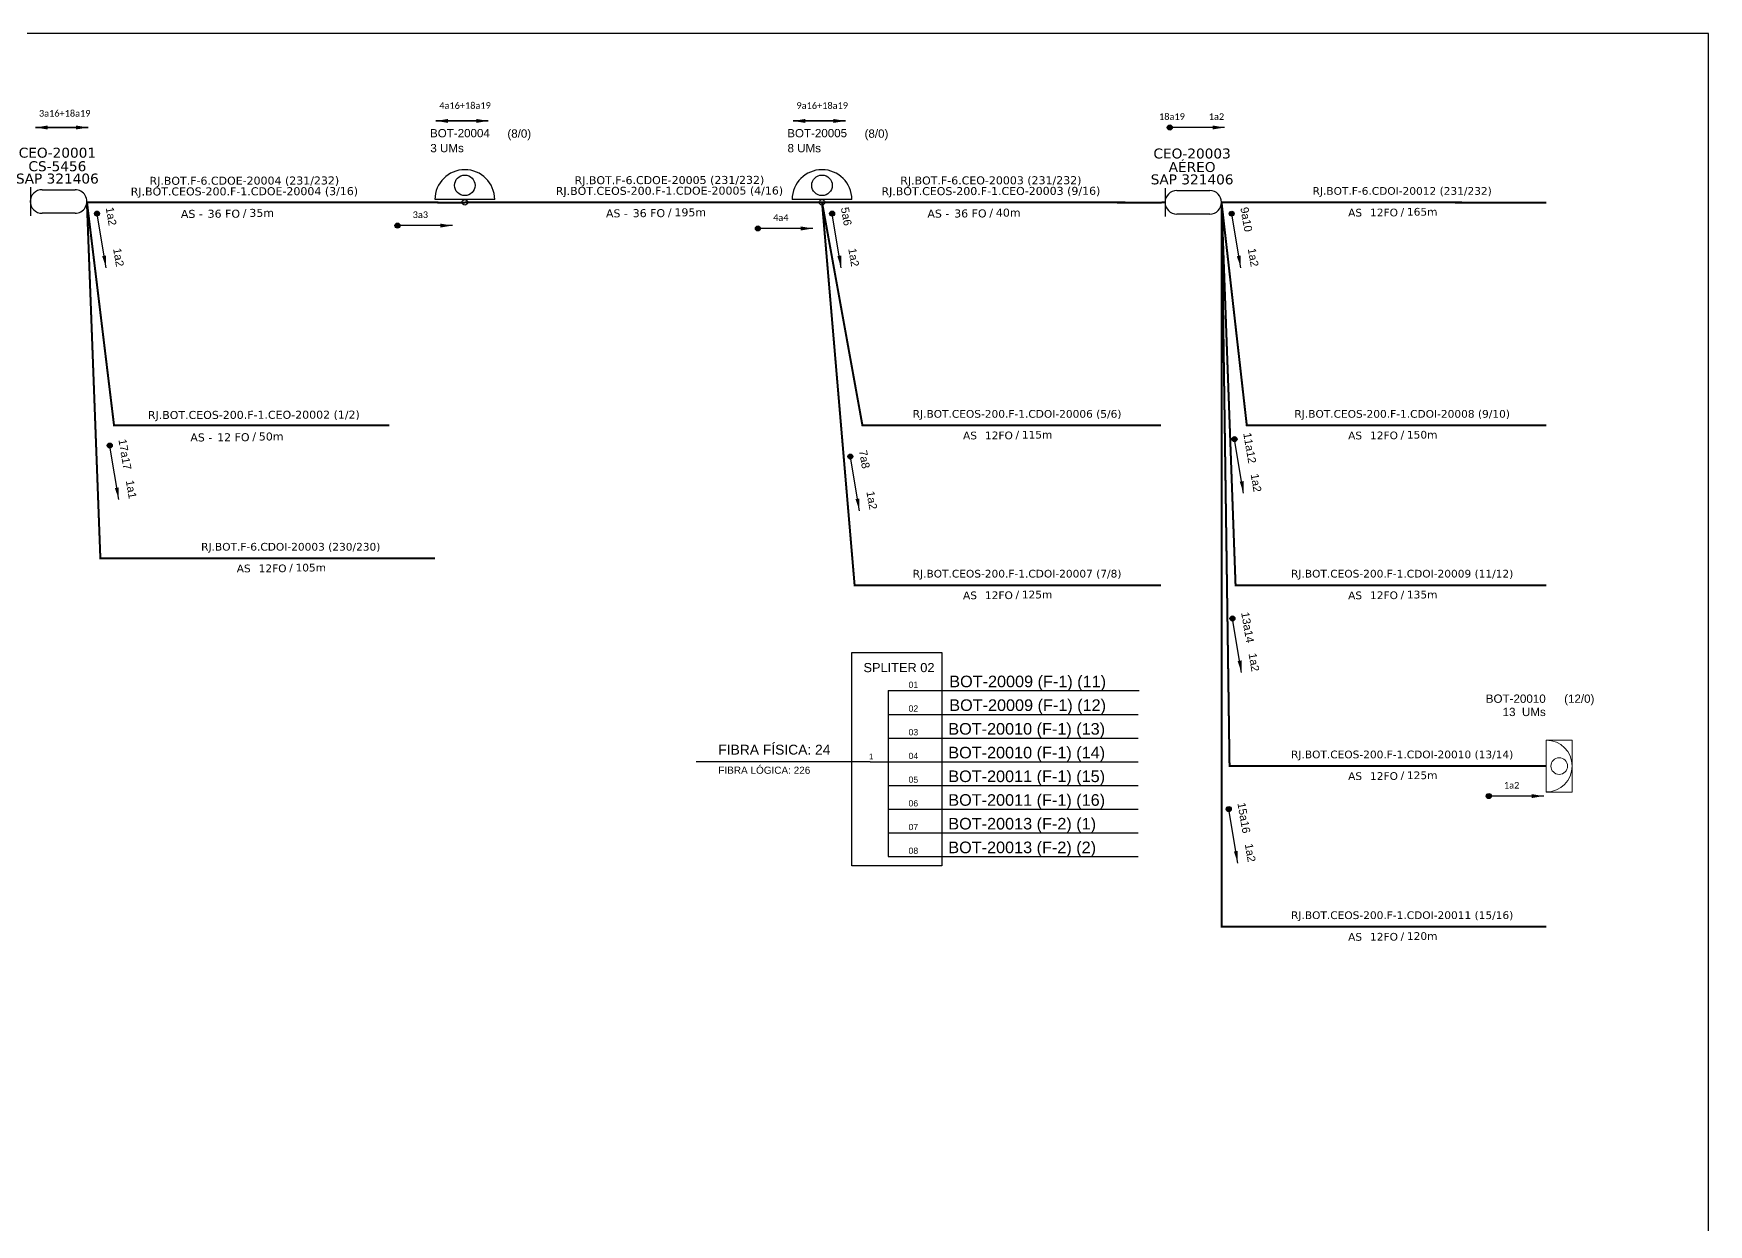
# Model space of a CAD drawing. Extents: x -89 to 749, y 631 to 1299.
# Drawn here: x 331.8 to 749.2, y 1002 to 1299 of the extents above; entities that cross this region are included whole.
import ezdxf
from ezdxf.enums import TextEntityAlignment as Align

# ---------------------------------------------------------------- set-up
doc = ezdxf.new("R2010")
doc.units = 0
for name, color, linetype, lineweight in [("20.0-LEGENDA DOS CDO'S", 1, 'Continuous', 0), ('20.1-CDO_INTERIOR', 1, 'Continuous', 0), ('20.2-CDO_POSTE', 1, 'Continuous', 5), ('40.1-ETIQUETAS', 1, 'Continuous', 20)]:
    doc.layers.add(name, color=color, linetype=linetype, lineweight=lineweight)
for name, color, linetype in [('20.4-CEOS', 1, 'Continuous'), ('20.5-CEO', 1, 'Continuous'), ('CAP a instalar', 1, 'Continuous'), ('label_cabos', 7, 'Continuous'), ('Seta indicação do cabo', 7, 'Continuous'), ('UNIFILAR', 7, 'Continuous')]:
    doc.layers.add(name, color=color, linetype=linetype)
doc.styles.add('ARIAL', font='arial.ttf')
doc.styles.add('siredit', font='verdana.ttf')
doc.styles.get("Standard").update_dxf_attribs({"font": 'arial.ttf'})
doc.linetypes.add('FENCELINE1', pattern='A,0.25,-0.1,[133,ltypeshp.shx,S=0.1,R=0,X=-0.1,Y=0],-0.1,1', length=1.45)
doc.dimstyles.new('CC', dxfattribs={"dimtxt": 1, "dimasz": 2, "dimexe": 0.18, "dimexo": 0.0625, "dimgap": 0.09, "dimtad": 0, "dimdec": 0, "dimrnd": 1, "dimzin": 0, "dimdsep": 46, "dimtxsty": 'siredit', "dimblk": 'NONE', "dimcen": 0, "dimse1": 1, "dimse2": 1, "dimsd1": 1, "dimsd2": 1, "dimclrt": 7, "dimadec": 0, "dimazin": 0, "dimtfac": 1, "dimtdec": 0, "dimtofl": 0, "dimtmove": 0, "dimatfit": 3, "dimfxl": 0, "dimtolj": 1, "dimtzin": 0, "dimarcsym": 0})

# ---------------------------------------------------------------- blocks, each defined once
blk = doc.blocks.new('ETIQUETA_RS5F')
at = {"layer": '40.1-ETIQUETAS', "color": 0, "style": 'siredit'}
blk.add_text('/', height=1.5, dxfattribs=at).set_placement((1.58, -1.95), align=Align.MIDDLE_RIGHT)
for tag, p in [('ETIQUETA_R_PRIMARIA', (1.21, 4.1)), ('ETIQUETA_R_SECUNDARIA', (1.21, 2.1)), ('F_ATIVAS/F_MORTAS', (1.14, -4.24))]:
    blk.add_attdef(tag, text='', height=1.5, dxfattribs=at).set_placement(p, align=Align.MIDDLE_CENTER)
for tag, p in [('TIPO_CABO', (-6.58, -2.12)), ('CAP_CABO', (0.4, -2.09))]:
    blk.add_attdef(tag, text='', height=1.5, dxfattribs=at).set_placement(p, align=Align.MIDDLE_RIGHT)
blk.add_attdef('METROS', text='', height=1.5, dxfattribs=at).set_placement((2.14, -1.95), align=Align.MIDDLE_LEFT)
for tag, p in [('FUSÃO_1', (0.85, -8.39)), ('FUSÃO_2', (0.85, -10.6)), ('FUSÃO_3', (0.85, -12.93)), ('FUSÃO_4', (0.85, -15.14)), ('FUSÃO_5', (0.85, -17.16))]:
    blk.add_attdef(tag, text='', height=1.5, dxfattribs=at).set_placement(p, align=Align.CENTER)
blk = doc.blocks.new('_None')
blk = doc.blocks.new('CEO_CT_DRT')
at = {"layer": '20.5-CEO', "color": 0}
for p, q in [((-1.56, 1.26), (1.8, 1.26)), ((1.8, -1.13), (-1.56, -1.13))]:
    blk.add_line(p, q, dxfattribs=at)
blk.add_lwpolyline([(-2.75, 1.51), (-2.75, -1.38)], dxfattribs=at)
for centre, start, end in [((-1.56, 0.07), 90, 270), ((1.8, 0.07), 270, 90)]:
    blk.add_arc(centre, 1.2, start, end, dxfattribs=at)
at = {"layer": '20.5-CEO', "color": 7, "style": 'siredit'}
for tag, p in [('CEO_Nº', (0.12, 5.61)), ('LOCAL', (0.12, 4.23)), ('SAP', (0.12, 2.97)), ('FIBRAS_RESERVA', (0.12, -1.94))]:
    blk.add_attdef(tag, text='', height=1.01, dxfattribs=at).set_placement(p, align=Align.TOP_CENTER)
blk = doc.blocks.new('CDOE-TEXTO PADRÃO')
at = {"layer": "20.0-LEGENDA DOS CDO'S", "color": 0, "style": 'ARIAL'}
for tag, p in [('CDO_N', (0.49, 7.39)), ('CORDOALHA', (0.5, 4.33)), ('SAP', (0.51, 1.67)), ('SPLITER_1', (0.59, -0.91)), ('SPLITER_2', (0.6, -3.55)), ('(XX-XX_F)S', (0.54, -8.29)), ('(XX-XX_L)S', (0.55, -10.83)), ('UMS', (0.55, -13.15))]:
    blk.add_attdef(tag, p, '', height=1.7, rotation=0.118, dxfattribs=at)
blk.add_attdef('FIBRAS_UTILIZADAS', text='', height=1.7, rotation=0.118, dxfattribs=at).set_placement((19.77, 7.43), align=Align.CENTER)

msp = doc.modelspace()

# ---------------------------------------------------------------- hatches: boundary and pattern name
at = {"layer": 'Seta indicação do cabo'}
h = msp.add_hatch(color=7, dxfattribs=at)
h.dxf.hatch_style = 1
h.paths.add_polyline_path([(615.6, 1275.58, 1), (614.34, 1275.58, 1)])
h = msp.add_hatch(color=7, dxfattribs=at)
h.dxf.hatch_style = 1
h.paths.add_polyline_path([(348.25, 1254.11, 1), (347, 1254.11, 1)])
h = msp.add_hatch(color=7, dxfattribs=at)
h.dxf.hatch_style = 1
h.paths.add_polyline_path([(531.47, 1254.1, 1), (530.22, 1254.1, 1)])
h = msp.add_hatch(color=7, dxfattribs=at)
h.dxf.hatch_style = 1
h.paths.add_polyline_path([(631.04, 1254.09, 1), (629.79, 1254.09, 1)])
h = msp.add_hatch(color=7, dxfattribs=at)
h.dxf.hatch_style = 1
h.paths.add_polyline_path([(423.13, 1251.12, 1), (421.88, 1251.12, 1)])
h = msp.add_hatch(color=7, dxfattribs=at)
h.dxf.hatch_style = 1
h.paths.add_polyline_path([(512.98, 1250.4, 1), (511.72, 1250.4, 1)])
h = msp.add_hatch(color=256, dxfattribs=at)
h.dxf.hatch_style = 1
h.paths.add_polyline_path([(631.75, 1197.86, 1), (630.5, 1197.86, 1)])
h = msp.add_hatch(color=256, dxfattribs=at)
h.dxf.hatch_style = 1
h.paths.add_polyline_path([(351.42, 1196.27, 1), (350.17, 1196.27, 1)])
h = msp.add_hatch(color=256, dxfattribs=at)
h.dxf.hatch_style = 1
h.paths.add_polyline_path([(536, 1193.53, 1), (534.74, 1193.53, 1)])
h = msp.add_hatch(color=256, dxfattribs=at)
h.dxf.hatch_style = 1
h.paths.add_polyline_path([(631.23, 1153.14, 1), (629.98, 1153.14, 1)])
h = msp.add_hatch(color=256, dxfattribs=at)
h.dxf.hatch_style = 1
h.paths.add_polyline_path([(630.3, 1105.63, 1), (629.05, 1105.63, 1)])
h = msp.add_hatch(color=10, dxfattribs=at)
h.dxf.hatch_style = 1
h.paths.add_polyline_path([(695.11, 1108.86, 1), (693.86, 1108.86, 1)])

# ---------------------------------------------------------------- linework, layer by layer
msp.add_lwpolyline([(-89.32, 705.02), (749.25, 705.02), (749.25, 1299.02), (-89.32, 1299.02), (-89.32, 705.02)])
at = {"color": 7}
msp.add_lwpolyline([(535.78, 1144.66), (558.16, 1144.66), (558.16, 1091.45), (535.78, 1091.45)], close=True, dxfattribs=at)
at = {"layer": '20.1-CDO_INTERIOR', "color": 10, "lineweight": 18}
msp.add_lwpolyline([(715.27, 1109.87), (715.27, 1122.8), (708.81, 1122.8), (708.81, 1109.87)], close=True, dxfattribs=at)
msp.add_circle((712.04, 1116.34), 2.07, dxfattribs=at)
msp.add_arc((708.81, 1116.34), 6.46, 270, 90, dxfattribs=at)
at = {"layer": '20.5-CEO', "color": 5}
for p, q in [((616.74, 1259.86), (624.96, 1259.86)), ((624.96, 1253.99), (616.74, 1253.99))]:
    msp.add_line(p, q, dxfattribs=at)
msp.add_lwpolyline([(613.81, 1260.46), (613.81, 1253.39)], dxfattribs=at)
for centre, start, end in [((616.74, 1256.92), 90, 270), ((624.96, 1256.92), 270, 90)]:
    msp.add_arc(centre, 2.93, start, end, dxfattribs=at)
at = {"layer": 'CAP a instalar', "color": 7, "linetype": 'FENCELINE1', "ltscale": 5, "const_width": 0.5}
for points in [[(345.09, 1256.94), (423.28, 1256.94)], [(431.82, 1168.13), (348.46, 1168.13), (345.1, 1257.13)], [(420.44, 1201.27), (351.87, 1201.27), (345.1, 1257.13)], [(423.28, 1256.94), (439.3, 1256.83)], [(613.81, 1256.92), (612.82, 1256.87)], [(708.81, 1256.86), (627.89, 1256.92)]]:
    msp.add_lwpolyline(points, dxfattribs=at)
at = {"layer": 'CAP a instalar', "color": 7, "linetype": 'FENCELINE1', "ltscale": 5}
msp.add_lwpolyline([(439.3, 1256.93, 0.5, 0.5, 0), (516.9, 1256.93, 0.5, 0.5, 0), (612.82, 1256.87, 0.5, 0.5, 0)], format="xyseb", dxfattribs=at)
at = {"layer": 'CAP a instalar', "color": 8, "linetype": 'FENCELINE1', "ltscale": 5, "const_width": 0.5}
for points in [[(612.82, 1201.27), (538.39, 1201.27), (528.32, 1256.93)], [(612.82, 1161.41), (536.44, 1161.41), (528.32, 1256.93)], [(708.81, 1201.27), (634.18, 1201.27), (627.89, 1256.92)], [(708.81, 1161.41), (631.38, 1161.41), (627.89, 1256.92)], [(708.81, 1076.26), (627.89, 1076.26), (627.89, 1256.92)]]:
    msp.add_lwpolyline(points, dxfattribs=at)
at = {"layer": 'CAP a instalar', "color": 10, "linetype": 'FENCELINE1', "ltscale": 5, "const_width": 0.5}
msp.add_lwpolyline([(708.81, 1116.34), (629.88, 1116.34), (627.89, 1256.92)], dxfattribs=at)
at = {"layer": 'label_cabos', "color": 7}
for p, q in [((446.73, 1257.62), (431.86, 1257.62)), ((535.75, 1257.62), (520.88, 1257.62))]:
    msp.add_line(p, q, dxfattribs=at)
for centre, radius in [((439.29, 1261.15), 2.56), ((528.31, 1261.15), 2.56), ((439.3, 1256.93), 0.688), ((528.32, 1256.93), 0.688)]:
    msp.add_circle(centre, radius, dxfattribs=at)
for centre in [(439.29, 1257.62), (528.31, 1257.62)]:
    msp.add_arc(centre, 7.44, 0, 180, dxfattribs=at)
at = {"layer": 'Seta indicação do cabo', "color": 7}
for centre in [(614.97, 1275.58), (347.62, 1254.11), (530.84, 1254.1), (630.41, 1254.09), (422.51, 1251.12), (512.35, 1250.4)]:
    msp.add_circle(centre, 0.626, dxfattribs=at)
at = {"layer": 'Seta indicação do cabo'}
for centre in [(631.12, 1197.86), (350.79, 1196.27), (535.37, 1193.53), (630.61, 1153.14), (629.67, 1105.63)]:
    msp.add_circle(centre, 0.626, dxfattribs=at)
at = {"layer": 'Seta indicação do cabo', "color": 10}
msp.add_circle((694.48, 1108.86), 0.626, dxfattribs=at)
at = {"layer": 'UNIFILAR', "linetype": 'Continuous'}
for points in [[(544.81, 1135.15), (544.81, 1135.15), (544.81, 1093.77)], [(540.29, 1117.41), (544.81, 1117.41)]]:
    msp.add_lwpolyline(points, dxfattribs=at)
at = {"layer": 'UNIFILAR', "color": 10, "linetype": 'Continuous'}
for points in [[(544.81, 1135.15), (607.32, 1135.15)], [(544.81, 1129.24), (607.08, 1129.24)], [(544.81, 1123.32), (607.08, 1123.32)], [(540.29, 1117.41), (496.93, 1117.41)], [(544.81, 1117.41), (607.08, 1117.41)], [(544.81, 1111.5), (607.08, 1111.5)], [(544.81, 1105.59), (607.08, 1105.59)], [(544.81, 1099.68), (607.08, 1099.68)], [(544.81, 1093.77), (607.08, 1093.77)]]:
    msp.add_lwpolyline(points, dxfattribs=at)

# ---------------------------------------------------------------- block references
at = {"layer": '20.2-CDO_POSTE', "color": 7}
ref = msp.add_blockref('CDOE-TEXTO PADRÃO', (439.49, 1259.29), dxfattribs=dict(at, xscale=1.215000003576279, yscale=1.215000003576279, zscale=1.215))
ref.add_attrib('CDO_N', 'BOT-20004', (430.62, 1273.12), dxfattribs={"layer": "20.0-LEGENDA DOS CDO'S", "color": 0, "height": 2.065, "rotation": 0.118, "style": 'ARIAL'})
ref.add_attrib('CORDOALHA', '3 UMs', (430.7, 1269.4), dxfattribs={"layer": "20.0-LEGENDA DOS CDO'S", "color": 0, "height": 2.065, "rotation": 0.118, "style": 'ARIAL'})
ref.add_attrib('FIBRAS_UTILIZADAS', '       (8/0)', dxfattribs={"layer": "20.0-LEGENDA DOS CDO'S", "color": 0, "height": 2.0653, "rotation": 0.118, "style": 'ARIAL'}).set_placement((450.06, 1273.03), align=Align.CENTER)
ref = msp.add_blockref('CDOE-TEXTO PADRÃO', (528.51, 1259.28), dxfattribs=dict(at, xscale=1.215000003576279, yscale=1.215000003576279, zscale=1.215))
ref.add_attrib('CDO_N', 'BOT-20005', (519.65, 1273.12), dxfattribs={"layer": "20.0-LEGENDA DOS CDO'S", "color": 0, "height": 2.065, "rotation": 0.118, "style": 'ARIAL'})
ref.add_attrib('CORDOALHA', '8 UMs', (519.72, 1269.39), dxfattribs={"layer": "20.0-LEGENDA DOS CDO'S", "color": 0, "height": 2.065, "rotation": 0.118, "style": 'ARIAL'})
ref.add_attrib('FIBRAS_UTILIZADAS', '       (8/0)', dxfattribs={"layer": "20.0-LEGENDA DOS CDO'S", "color": 0, "height": 2.0653, "rotation": 0.118, "style": 'ARIAL'}).set_placement((539.08, 1273.02), align=Align.CENTER)
at = {"layer": '20.4-CEOS', "color": 7}
ref = msp.add_blockref('CEO_CT_DRT', (337.75, 1256.96), dxfattribs=dict(at, xscale=2.449999999999997, yscale=2.449999999999997, zscale=2.449999999999997, rotation=359.9999964697354))
ref.add_attrib('CEO_Nº', 'CEO-20001', dxfattribs={"layer": '20.5-CEO', "color": 7, "height": 2.484, "rotation": 360, "style": 'siredit'}).set_placement((337.75, 1270.54), align=Align.TOP_CENTER)
ref.add_attrib('LOCAL', 'CS-5456', dxfattribs={"layer": '20.5-CEO', "color": 7, "height": 2.484, "rotation": 360, "style": 'siredit'}).set_placement((337.75, 1267.17), align=Align.TOP_CENTER)
ref.add_attrib('SAP', 'SAP 321406', dxfattribs={"layer": '20.5-CEO', "color": 7, "height": 2.484, "rotation": 360, "style": 'siredit'}).set_placement((337.75, 1264.09), align=Align.TOP_CENTER)
at = {"layer": '40.1-ETIQUETAS', "color": 7}
ref = msp.add_blockref('ETIQUETA_RS5F', (382.78, 1256.87), dxfattribs=dict(at, xscale=1.329574641624007, yscale=1.329574641624007, zscale=1.329574641624007, rotation=0.1179917413874845))
ref.add_attrib('ETIQUETA_R_PRIMARIA', 'RJ.BOT.F-6.CDOE-20004 (231/232)', dxfattribs={"color": 0, "height": 1.9944, "rotation": 0.118, "style": 'siredit'}).set_placement((384.34, 1262.33), align=Align.MIDDLE_CENTER)
ref.add_attrib('ETIQUETA_R_SECUNDARIA', 'RJ.BOT.CEOS-200.F-1.CDOE-20004 (3/16)', dxfattribs={"color": 0, "height": 1.9944, "rotation": 0.118, "style": 'siredit'}).set_placement((384.35, 1259.67), align=Align.MIDDLE_CENTER)
ref.add_attrib('TIPO_CABO', 'AS -', dxfattribs={"color": 0, "height": 1.994, "rotation": 0.118, "style": 'siredit'}).set_placement((373.99, 1254.04), align=Align.MIDDLE_RIGHT)
ref.add_attrib('CAP_CABO', '36 FO', dxfattribs={"color": 0, "height": 1.994, "rotation": 0.118, "style": 'siredit'}).set_placement((383.27, 1254.09), align=Align.MIDDLE_RIGHT)
ref.add_attrib('METROS', '35m', dxfattribs={"color": 0, "height": 1.994, "rotation": 0.118, "style": 'siredit'}).set_placement((385.59, 1254.28), align=Align.MIDDLE_LEFT)
ref = msp.add_blockref('ETIQUETA_RS5F', (488.72, 1257.01), dxfattribs=dict(at, xscale=1.329574641624007, yscale=1.329574641624007, zscale=1.329574641624007, rotation=0.1179917413874845))
ref.add_attrib('ETIQUETA_R_PRIMARIA', 'RJ.BOT.F-6.CDOE-20005 (231/232)', dxfattribs={"color": 0, "height": 1.9944, "rotation": 0.118, "style": 'siredit'}).set_placement((490.28, 1262.47), align=Align.MIDDLE_CENTER)
ref.add_attrib('ETIQUETA_R_SECUNDARIA', 'RJ.BOT.CEOS-200.F-1.CDOE-20005 (4/16)', dxfattribs={"color": 0, "height": 1.9944, "rotation": 0.118, "style": 'siredit'}).set_placement((490.29, 1259.81), align=Align.MIDDLE_CENTER)
ref.add_attrib('TIPO_CABO', 'AS -', dxfattribs={"color": 0, "height": 1.994, "rotation": 0.118, "style": 'siredit'}).set_placement((479.93, 1254.18), align=Align.MIDDLE_RIGHT)
ref.add_attrib('CAP_CABO', '36 FO', dxfattribs={"color": 0, "height": 1.994, "rotation": 0.118, "style": 'siredit'}).set_placement((489.21, 1254.23), align=Align.MIDDLE_RIGHT)
ref.add_attrib('METROS', '195m', dxfattribs={"color": 0, "height": 1.994, "rotation": 0.118, "style": 'siredit'}).set_placement((491.53, 1254.42), align=Align.MIDDLE_LEFT)
ref = msp.add_blockref('ETIQUETA_RS5F', (568.83, 1256.94), dxfattribs=dict(at, xscale=1.329574641624007, yscale=1.329574641624007, zscale=1.329574641624007, rotation=0.1179917413874841))
ref.add_attrib('ETIQUETA_R_PRIMARIA', 'RJ.BOT.F-6.CEO-20003 (231/232)', dxfattribs={"color": 0, "height": 1.9944, "rotation": 0.118, "style": 'siredit'}).set_placement((570.39, 1262.4), align=Align.MIDDLE_CENTER)
ref.add_attrib('ETIQUETA_R_SECUNDARIA', 'RJ.BOT.CEOS-200.F-1.CEO-20003 (9/16)', dxfattribs={"color": 0, "height": 1.9944, "rotation": 0.118, "style": 'siredit'}).set_placement((570.4, 1259.74), align=Align.MIDDLE_CENTER)
ref.add_attrib('TIPO_CABO', 'AS -', dxfattribs={"color": 0, "height": 1.994, "rotation": 0.118, "style": 'siredit'}).set_placement((560.04, 1254.11), align=Align.MIDDLE_RIGHT)
ref.add_attrib('CAP_CABO', '36 FO', dxfattribs={"color": 0, "height": 1.994, "rotation": 0.118, "style": 'siredit'}).set_placement((569.33, 1254.16), align=Align.MIDDLE_RIGHT)
ref.add_attrib('METROS', '40m', dxfattribs={"color": 0, "height": 1.994, "rotation": 0.118, "style": 'siredit'}).set_placement((571.65, 1254.35), align=Align.MIDDLE_LEFT)
ref = msp.add_blockref('ETIQUETA_RS5F', (385.14, 1201.13), dxfattribs=dict(at, xscale=1.329574641624007, yscale=1.329574641624007, zscale=1.329574641624007, rotation=0.1179917413874845))
ref.add_attrib('ETIQUETA_R_SECUNDARIA', 'RJ.BOT.CEOS-200.F-1.CEO-20002 (1/2)', dxfattribs={"color": 0, "height": 1.9944, "rotation": 0.118, "style": 'siredit'}).set_placement((386.71, 1203.93), align=Align.MIDDLE_CENTER)
ref.add_attrib('TIPO_CABO', 'AS -', dxfattribs={"color": 0, "height": 1.994, "rotation": 0.118, "style": 'siredit'}).set_placement((376.35, 1198.3), align=Align.MIDDLE_RIGHT)
ref.add_attrib('CAP_CABO', '12 FO', dxfattribs={"color": 0, "height": 1.994, "rotation": 0.118, "style": 'siredit'}).set_placement((385.64, 1198.35), align=Align.MIDDLE_RIGHT)
ref.add_attrib('METROS', '50m', dxfattribs={"color": 0, "height": 1.994, "rotation": 0.118, "style": 'siredit'}).set_placement((387.96, 1198.53), align=Align.MIDDLE_LEFT)
at = {"layer": 'CAP a instalar', "color": 7, "ltscale": 30}
ref = msp.add_blockref('ETIQUETA_RS5F', (671.38, 1257.06), dxfattribs=dict(at, xscale=1.281445296020255, yscale=1.281445296020255, zscale=1.281445296020255))
ref.add_attrib('ETIQUETA_R_SECUNDARIA', 'RJ.BOT.F-6.CDOI-20012 (231/232)', dxfattribs={"layer": '40.1-ETIQUETAS', "color": 0, "height": 1.9222, "style": 'siredit'}).set_placement((672.9, 1259.76), align=Align.MIDDLE_CENTER)
ref.add_attrib('TIPO_CABO', 'AS', dxfattribs={"layer": '40.1-ETIQUETAS', "color": 0, "height": 1.922, "style": 'siredit'}).set_placement((662.91, 1254.35), align=Align.MIDDLE_RIGHT)
ref.add_attrib('CAP_CABO', '12FO', dxfattribs={"layer": '40.1-ETIQUETAS', "color": 0, "height": 1.922, "style": 'siredit'}).set_placement((671.85, 1254.38), align=Align.MIDDLE_RIGHT)
ref.add_attrib('METROS', '165m', dxfattribs={"layer": '40.1-ETIQUETAS', "color": 0, "height": 1.922, "style": 'siredit'}).set_placement((674.09, 1254.56), align=Align.MIDDLE_LEFT)
at = {"layer": 'CAP a instalar', "color": 9, "linetype": 'FENCELINE1', "ltscale": 7}
ref = msp.add_blockref('ETIQUETA_RS5F', (575.4, 1201.48), dxfattribs=dict(at, xscale=1.281445296020255, yscale=1.281445296020255, zscale=1.281445296020255))
ref.add_attrib('ETIQUETA_R_SECUNDARIA', 'RJ.BOT.CEOS-200.F-1.CDOI-20006 (5/6)', dxfattribs={"layer": '40.1-ETIQUETAS', "color": 0, "height": 1.9222, "style": 'siredit'}).set_placement((576.92, 1204.17), align=Align.MIDDLE_CENTER)
ref.add_attrib('TIPO_CABO', 'AS', dxfattribs={"layer": '40.1-ETIQUETAS', "color": 0, "height": 1.922, "style": 'siredit'}).set_placement((566.93, 1198.77), align=Align.MIDDLE_RIGHT)
ref.add_attrib('CAP_CABO', '12FO', dxfattribs={"layer": '40.1-ETIQUETAS', "color": 0, "height": 1.922, "style": 'siredit'}).set_placement((575.87, 1198.8), align=Align.MIDDLE_RIGHT)
ref.add_attrib('METROS', '115m', dxfattribs={"layer": '40.1-ETIQUETAS', "color": 0, "height": 1.922, "style": 'siredit'}).set_placement((578.11, 1198.97), align=Align.MIDDLE_LEFT)
ref = msp.add_blockref('ETIQUETA_RS5F', (671.38, 1201.48), dxfattribs=dict(at, xscale=1.281445296020255, yscale=1.281445296020255, zscale=1.281445296020255))
ref.add_attrib('ETIQUETA_R_SECUNDARIA', 'RJ.BOT.CEOS-200.F-1.CDOI-20008 (9/10)', dxfattribs={"layer": '40.1-ETIQUETAS', "color": 0, "height": 1.9222, "style": 'siredit'}).set_placement((672.9, 1204.17), align=Align.MIDDLE_CENTER)
ref.add_attrib('TIPO_CABO', 'AS', dxfattribs={"layer": '40.1-ETIQUETAS', "color": 0, "height": 1.922, "style": 'siredit'}).set_placement((662.91, 1198.77), align=Align.MIDDLE_RIGHT)
ref.add_attrib('CAP_CABO', '12FO', dxfattribs={"layer": '40.1-ETIQUETAS', "color": 0, "height": 1.922, "style": 'siredit'}).set_placement((671.85, 1198.8), align=Align.MIDDLE_RIGHT)
ref.add_attrib('METROS', '150m', dxfattribs={"layer": '40.1-ETIQUETAS', "color": 0, "height": 1.922, "style": 'siredit'}).set_placement((674.09, 1198.97), align=Align.MIDDLE_LEFT)
at = {"layer": 'CAP a instalar', "color": 7, "ltscale": 30}
ref = msp.add_blockref('ETIQUETA_RS5F', (394.39, 1168.33), dxfattribs=dict(at, xscale=1.281445296020255, yscale=1.281445296020255, zscale=1.281445296020255))
ref.add_attrib('ETIQUETA_R_SECUNDARIA', 'RJ.BOT.F-6.CDOI-20003 (230/230)', dxfattribs={"layer": '40.1-ETIQUETAS', "color": 0, "height": 1.9222, "style": 'siredit'}).set_placement((395.91, 1171.03), align=Align.MIDDLE_CENTER)
ref.add_attrib('TIPO_CABO', 'AS', dxfattribs={"layer": '40.1-ETIQUETAS', "color": 0, "height": 1.922, "style": 'siredit'}).set_placement((385.92, 1165.62), align=Align.MIDDLE_RIGHT)
ref.add_attrib('CAP_CABO', '12FO', dxfattribs={"layer": '40.1-ETIQUETAS', "color": 0, "height": 1.922, "style": 'siredit'}).set_placement((394.86, 1165.65), align=Align.MIDDLE_RIGHT)
ref.add_attrib('METROS', '105m', dxfattribs={"layer": '40.1-ETIQUETAS', "color": 0, "height": 1.922, "style": 'siredit'}).set_placement((397.1, 1165.83), align=Align.MIDDLE_LEFT)
at = {"layer": 'CAP a instalar', "color": 9, "linetype": 'FENCELINE1', "ltscale": 7}
ref = msp.add_blockref('ETIQUETA_RS5F', (575.4, 1161.62), dxfattribs=dict(at, xscale=1.281445296020255, yscale=1.281445296020255, zscale=1.281445296020255))
ref.add_attrib('ETIQUETA_R_SECUNDARIA', 'RJ.BOT.CEOS-200.F-1.CDOI-20007 (7/8)', dxfattribs={"layer": '40.1-ETIQUETAS', "color": 0, "height": 1.9222, "style": 'siredit'}).set_placement((576.92, 1164.32), align=Align.MIDDLE_CENTER)
ref.add_attrib('TIPO_CABO', 'AS', dxfattribs={"layer": '40.1-ETIQUETAS', "color": 0, "height": 1.922, "style": 'siredit'}).set_placement((566.93, 1158.91), align=Align.MIDDLE_RIGHT)
ref.add_attrib('CAP_CABO', '12FO', dxfattribs={"layer": '40.1-ETIQUETAS', "color": 0, "height": 1.922, "style": 'siredit'}).set_placement((575.87, 1158.94), align=Align.MIDDLE_RIGHT)
ref.add_attrib('METROS', '125m', dxfattribs={"layer": '40.1-ETIQUETAS', "color": 0, "height": 1.922, "style": 'siredit'}).set_placement((578.11, 1159.11), align=Align.MIDDLE_LEFT)
ref = msp.add_blockref('ETIQUETA_RS5F', (671.38, 1161.62), dxfattribs=dict(at, xscale=1.281445296020255, yscale=1.281445296020255, zscale=1.281445296020255))
ref.add_attrib('ETIQUETA_R_SECUNDARIA', 'RJ.BOT.CEOS-200.F-1.CDOI-20009 (11/12)', dxfattribs={"layer": '40.1-ETIQUETAS', "color": 0, "height": 1.9222, "style": 'siredit'}).set_placement((672.9, 1164.32), align=Align.MIDDLE_CENTER)
ref.add_attrib('TIPO_CABO', 'AS', dxfattribs={"layer": '40.1-ETIQUETAS', "color": 0, "height": 1.922, "style": 'siredit'}).set_placement((662.91, 1158.91), align=Align.MIDDLE_RIGHT)
ref.add_attrib('CAP_CABO', '12FO', dxfattribs={"layer": '40.1-ETIQUETAS', "color": 0, "height": 1.922, "style": 'siredit'}).set_placement((671.85, 1158.94), align=Align.MIDDLE_RIGHT)
ref.add_attrib('METROS', '135m', dxfattribs={"layer": '40.1-ETIQUETAS', "color": 0, "height": 1.922, "style": 'siredit'}).set_placement((674.09, 1159.11), align=Align.MIDDLE_LEFT)
at = {"layer": 'CAP a instalar', "color": 10, "linetype": 'FENCELINE1', "ltscale": 7}
ref = msp.add_blockref('ETIQUETA_RS5F', (671.38, 1116.54), dxfattribs=dict(at, xscale=1.281445296020255, yscale=1.281445296020255, zscale=1.281445296020255))
ref.add_attrib('ETIQUETA_R_SECUNDARIA', 'RJ.BOT.CEOS-200.F-1.CDOI-20010 (13/14)', dxfattribs={"layer": '40.1-ETIQUETAS', "color": 0, "height": 1.9222, "style": 'siredit'}).set_placement((672.9, 1119.24), align=Align.MIDDLE_CENTER)
ref.add_attrib('TIPO_CABO', 'AS', dxfattribs={"layer": '40.1-ETIQUETAS', "color": 0, "height": 1.922, "style": 'siredit'}).set_placement((662.91, 1113.83), align=Align.MIDDLE_RIGHT)
ref.add_attrib('CAP_CABO', '12FO', dxfattribs={"layer": '40.1-ETIQUETAS', "color": 0, "height": 1.922, "style": 'siredit'}).set_placement((671.85, 1113.86), align=Align.MIDDLE_RIGHT)
ref.add_attrib('METROS', '125m', dxfattribs={"layer": '40.1-ETIQUETAS', "color": 0, "height": 1.922, "style": 'siredit'}).set_placement((674.09, 1114.04), align=Align.MIDDLE_LEFT)
at = {"layer": 'CAP a instalar', "color": 9, "linetype": 'FENCELINE1', "ltscale": 7}
ref = msp.add_blockref('ETIQUETA_RS5F', (671.38, 1076.46), dxfattribs=dict(at, xscale=1.281445296020255, yscale=1.281445296020255, zscale=1.281445296020255))
ref.add_attrib('ETIQUETA_R_SECUNDARIA', 'RJ.BOT.CEOS-200.F-1.CDOI-20011 (15/16)', dxfattribs={"layer": '40.1-ETIQUETAS', "color": 0, "height": 1.9222, "style": 'siredit'}).set_placement((672.9, 1079.16), align=Align.MIDDLE_CENTER)
ref.add_attrib('TIPO_CABO', 'AS', dxfattribs={"layer": '40.1-ETIQUETAS', "color": 0, "height": 1.922, "style": 'siredit'}).set_placement((662.91, 1073.75), align=Align.MIDDLE_RIGHT)
ref.add_attrib('CAP_CABO', '12FO', dxfattribs={"layer": '40.1-ETIQUETAS', "color": 0, "height": 1.922, "style": 'siredit'}).set_placement((671.85, 1073.78), align=Align.MIDDLE_RIGHT)
ref.add_attrib('METROS', '120m', dxfattribs={"layer": '40.1-ETIQUETAS', "color": 0, "height": 1.922, "style": 'siredit'}).set_placement((674.09, 1073.96), align=Align.MIDDLE_LEFT)

# ---------------------------------------------------------------- texts
for s, p in [('BOT-20009 (F-1) (11)', (560.03, 1136)), ('BOT-20009 (F-1) (12)', (560.03, 1130.09)), ('BOT-20010 (F-1) (13)', (559.79, 1124.18)), ('BOT-20010 (F-1) (14)', (559.79, 1118.26)), ('BOT-20011 (F-1) (15)', (559.79, 1112.35)), ('BOT-20011 (F-1) (16)', (559.79, 1106.44)), ('BOT-20013 (F-2) (1)', (559.79, 1100.53)), ('BOT-20013 (F-2) (2)', (559.79, 1094.62))]:
    msp.add_text(s, height=2.8926).set_placement(p)
at = {"color": 7, "char_height": 1.6479, "width": 27.86, "attachment_point": 5}
for s, insert in [('\\C7;\\fCalibri|b0|i0|c0|p34;4a16+18a19', (439.35, 1281.05)), ('\\C7;\\fCalibri|b0|i0|c0|p34;9a16+18a19', (528.37, 1281.04)), ('\\C7;\\fCalibri|b0|i0|c0|p34;3a16+18a19', (339.58, 1279.11)), ('\\C7;\\fCalibri|b0|i0|c0|p34;18a19', (615.53, 1278.29)), ('\\C7;\\fCalibri|b0|i0|c0|p34;1a2', (626.62, 1278.29)), ('\\C7;\\fCalibri|b0|i0|c0|p34;3a3', (428.21, 1253.82)), ('\\C7;\\fCalibri|b0|i0|c0|p34;4a4', (518.05, 1253.11))]:
    msp.add_mtext(s, dxfattribs=dict(at, insert=insert))
at = {"color": 7, "char_height": 1.994, "width": 3.2288, "attachment_point": 1, "rotation": 279.7479}
for s, insert in [('1a2', (351.75, 1255.89)), ('5a6', (534.97, 1255.87)), ('9a10', (634.54, 1255.87)), ('1a2', (353.59, 1245.66)), ('1a2', (536.81, 1245.65))]:
    msp.add_mtext(s, dxfattribs=dict(at, insert=insert))
at = {"char_height": 1.994, "width": 3.2288, "attachment_point": 1, "rotation": 279.7479}
for s, insert in [('1a2', (636.38, 1245.64)), ('11a12', (635.25, 1199.64)), ('17a17', (354.92, 1198.05)), ('7a8', (539.49, 1195.31)), ('1a1', (356.76, 1187.82)), ('1a2', (637.09, 1189.42)), ('1a2', (541.33, 1185.08)), ('13a14', (634.73, 1154.92)), ('1a2', (636.57, 1144.69)), ('15a16', (633.8, 1107.41)), ('1a2', (635.64, 1097.19))]:
    msp.add_mtext(s, dxfattribs=dict(at, insert=insert))
at = {"color": 1, "lineweight": 0, "insert": (538.65, 1142.04), "char_height": 2.279, "width": 34.5512, "attachment_point": 1}
msp.add_mtext('SPLITER 02', dxfattribs=at)
at = {"lineweight": 0, "attachment_point": 1}
for s, insert, char_height, width in [('01', (549.87, 1137.38), 1.552, 2.312), ('02', (549.87, 1131.47), 1.552, 2.312), ('03', (549.87, 1125.56), 1.552, 2.312), ('FIBRA FÍSICA: 24', (502.48, 1121.67), 2.4637, 37.3507), ('1', (540.01, 1119.42), 1.37, 2.0404), ('04', (549.87, 1119.65), 1.552, 2.312), ('05', (549.87, 1113.74), 1.552, 2.312), ('06', (549.87, 1107.83), 1.552, 2.312), ('07', (549.87, 1101.92), 1.552, 2.312), ('08', (549.87, 1096.01), 1.552, 2.312)]:
    msp.add_mtext(s, dxfattribs=dict(at, insert=insert, char_height=char_height, width=width))
at = {"lineweight": 0, "insert": (502.47, 1114.41), "char_height": 1.779, "width": 26.9706, "attachment_point": 7, "rotation": 359.9266}
msp.add_mtext('FIBRA LÓGICA: 226', dxfattribs=at)
at = {"color": 10, "insert": (700.18, 1111.56), "char_height": 1.6479, "width": 27.86, "attachment_point": 5}
msp.add_mtext('\\C7;\\fCalibri|b0|i0|c0|p34;1a2', dxfattribs=at)
at = {"layer": "20.0-LEGENDA DOS CDO'S", "color": 1, "style": 'ARIAL'}
for s, p in [('BOT-20010', (708.68, 1132.12)), ('13  UMs', (708.69, 1128.81))]:
    msp.add_text(s, height=2.069, dxfattribs=at).set_placement(p, align=Align.RIGHT)
msp.add_text('    (12/0)', height=2.064, dxfattribs=at).set_placement((715.44, 1132.12), align=Align.CENTER)
at = {"layer": '20.5-CEO', "color": 5, "style": 'siredit'}
for s, p in [('CEO-20003', (620.55, 1270.34)), ('AÉREO', (620.55, 1266.97)), ('SAP 321406', (620.55, 1263.88))]:
    msp.add_text(s, height=2.484, rotation=360, dxfattribs=at).set_placement(p, align=Align.TOP_CENTER)

# ---------------------------------------------------------------- leaders
at = {"layer": 'Seta indicação do cabo', "color": 7}
for points in [[(445.15, 1277.22), (432.09, 1277.22)], [(432.09, 1277.22), (445.15, 1277.22)], [(534.17, 1277.21), (521.12, 1277.21)], [(521.12, 1277.21), (534.17, 1277.21)], [(345.38, 1275.58), (332.33, 1275.58)], [(332.33, 1275.58), (345.38, 1275.58)], [(628.65, 1275.58), (615.6, 1275.58)], [(349.89, 1240.61), (347.73, 1253.49)], [(533.11, 1240.6), (530.95, 1253.48)], [(436.19, 1251.12), (423.13, 1251.12)], [(526.03, 1250.4), (512.98, 1250.4)]]:
    msp.add_leader(points, dimstyle='CC', override={"dimasz": 3}, dxfattribs=at)
at = {"layer": 'Seta indicação do cabo'}
for points in [[(632.68, 1240.59), (630.52, 1253.47)], [(353.06, 1182.78), (350.9, 1195.65)], [(633.39, 1184.37), (631.23, 1197.25)], [(537.64, 1180.03), (535.47, 1192.91)], [(632.87, 1139.65), (630.71, 1152.52)], [(631.94, 1092.14), (629.78, 1105.02)]]:
    msp.add_leader(points, dimstyle='CC', override={"dimasz": 3}, dxfattribs=at)
at = {"layer": 'Seta indicação do cabo', "color": 10}
msp.add_leader([(708.17, 1108.86), (695.11, 1108.86)], dimstyle='CC', override={"dimasz": 3}, dxfattribs=at)

doc.saveas('drawing.dxf')
